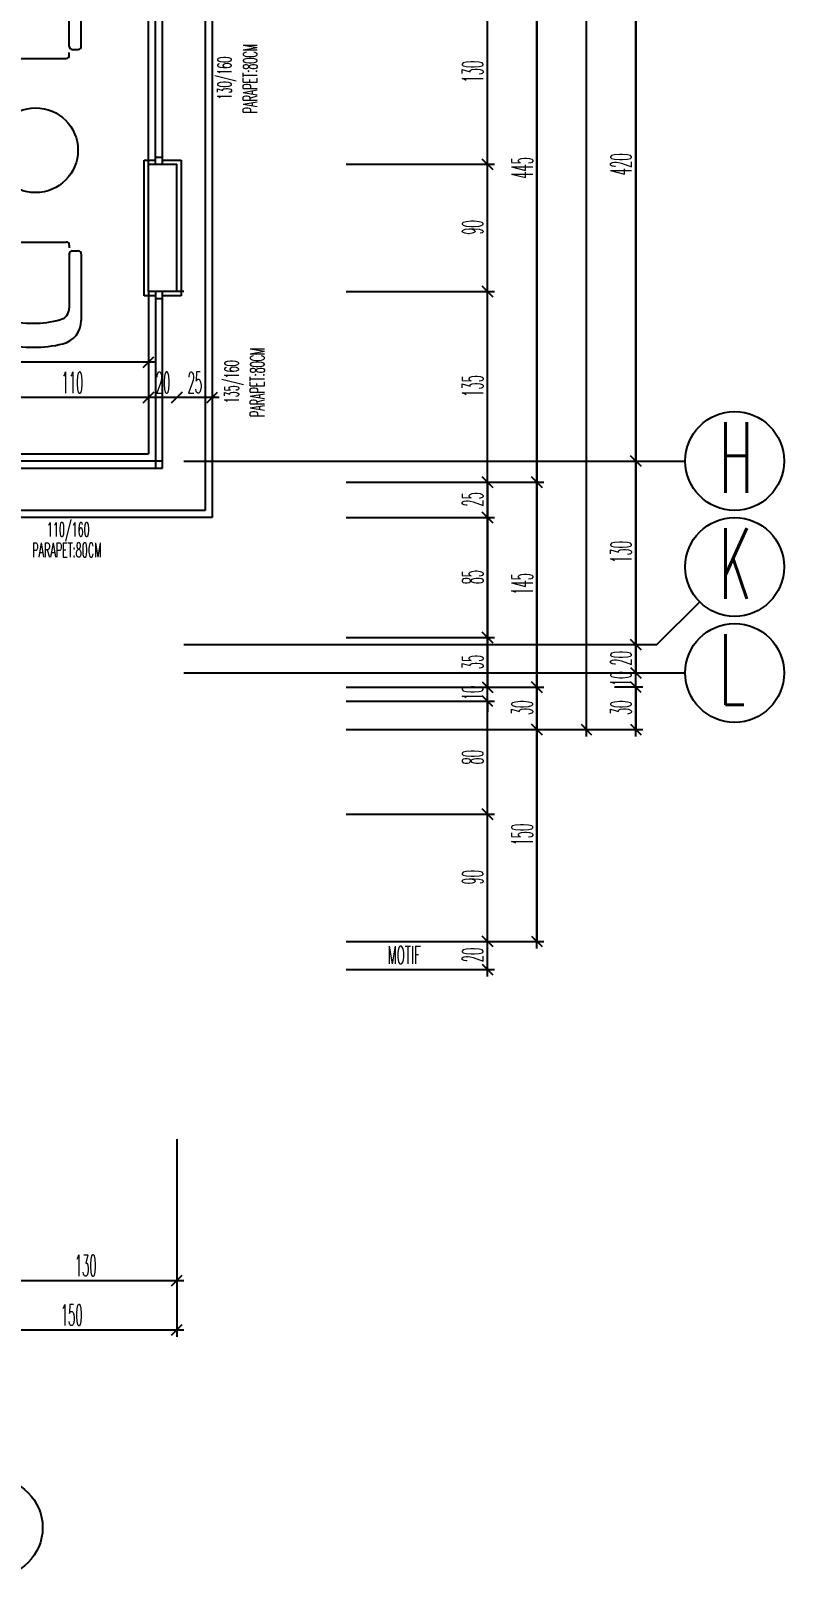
# Model space of a CAD drawing. Extents: x 78 to 306, y -397 to 18.
# Drawn here: x 276.6265 to 276.7331, y -396.8536 to -396.6347 of the extents above; entities that cross this region are included whole.
import ezdxf

# ---------------------------------------------------------------- set-up
doc = ezdxf.new("R2010")
doc.units = 0
doc.header["$LTSCALE"] = 0.5
doc.header["$MEASUREMENT"] = 0
doc.linetypes.add('DASHDOT2', pattern=[0.5, 0.25, -0.125, 0, -0.125])
doc.linetypes.add('DOT2', pattern=[0.125, 0, -0.125])
doc.layers.get('0').update_dxf_attribs({"linetype": 'CONTINUOUS'})
for name, color, linetype in [('AKS', 5, 'DASHDOT2'), ('DUVAR', 6, 'CONTINUOUS'), ('IZDUSUM', 2, 'DOT2'), ('KAPI', 1, 'CONTINUOUS'), ('KOLON', 4, 'CONTINUOUS'), ('OLCU', 31, 'CONTINUOUS'), ('SIVA', 7, 'CONTINUOUS'), ('TEFRIS', 11, 'CONTINUOUS')]:
    doc.layers.add(name, color=color, linetype=linetype)
doc.styles.add('ICMEKAN', font='romans.shx', dxfattribs={"width": 0.55, "height": 0.2})
doc.styles.add('OLCU', font='romans.shx', dxfattribs={"width": 0.6, "height": 0.125})
doc.styles.add('OLCUIC', font='ROMANS.SHX', dxfattribs={"width": 0.4, "height": 0.15})

msp = doc.modelspace()

# ---------------------------------------------------------------- linework, layer by layer
at = {"color": 0, "linetype": 'ByBlock'}
for p, q in [((276.690393941935, -396.6528098737721), (276.691893941935, -396.6543098737721)), ((276.691893941935, -396.6543098737721), (276.690393941935, -396.6528098737721)), ((276.690393941935, -396.6708098737721), (276.691893941935, -396.6723098737721)), ((276.691893941935, -396.6723098737721), (276.690393941935, -396.6708098737721)), ((276.642393941935, -396.6823098737721), (276.643893941935, -396.6808098737721)), ((276.642393941935, -396.6873098737721), (276.643893941935, -396.6858098737721)), ((276.643893941935, -396.6858098737721), (276.642393941935, -396.6873098737721)), ((276.646393941935, -396.6873098737721), (276.647893941935, -396.6858098737721)), ((276.647893941935, -396.6858098737721), (276.646393941935, -396.6873098737721)), ((276.651393941935, -396.6873098737721), (276.652893941935, -396.6858098737721)), ((276.7128939419353, -396.6963098737721), (276.7113939419353, -396.6948098737721)), ((276.7113939419353, -396.6948098737721), (276.7128939419353, -396.6963098737721)), ((276.691893941935, -396.6993098737721), (276.690393941935, -396.6978098737721)), ((276.690393941935, -396.6978098737721), (276.691893941935, -396.6993098737721)), ((276.6988939419354, -396.6993098737721), (276.6973939419353, -396.6978098737721)), ((276.6973939419353, -396.6978098737721), (276.6988939419354, -396.6993098737721)), ((276.691893941935, -396.7043098737721), (276.690393941935, -396.7028098737721)), ((276.690393941935, -396.7028098737721), (276.691893941935, -396.7043098737721)), ((276.691893941935, -396.7213098737721), (276.690393941935, -396.7198098737721)), ((276.690393941935, -396.7198098737721), (276.691893941935, -396.7213098737721)), ((276.7128939419353, -396.7223098737721), (276.7113939419353, -396.7208098737721)), ((276.7113939419353, -396.7208098737721), (276.7128939419353, -396.7223098737721)), ((276.7113939419353, -396.7248098737721), (276.7128939419353, -396.7263098737721)), ((276.7113939419353, -396.7248098737721), (276.7128939419353, -396.7263098737721)), ((276.690393941935, -396.7268098737721), (276.691893941935, -396.7283098737721)), ((276.6903939419346, -396.7268098737721), (276.6918939419346, -396.7283098737721)), ((276.6988939419354, -396.7283098737721), (276.6973939419353, -396.7268098737721)), ((276.6973939419353, -396.7268098737721), (276.6988939419354, -396.7283098737721)), ((276.7128939419353, -396.7283098737721), (276.7113939419353, -396.7268098737721)), ((276.7128939419353, -396.7283098737721), (276.7113939419353, -396.7268098737721)), ((276.6918939419346, -396.7303098737721), (276.6903939419346, -396.7288098737721)), ((276.6918939419346, -396.7303098737721), (276.6903939419346, -396.7288098737721)), ((276.6988939419354, -396.7343098737721), (276.6973939419353, -396.7328098737721)), ((276.6973939419353, -396.7328098737721), (276.6988939419354, -396.7343098737721)), ((276.7043939419346, -396.7328098737721), (276.7058939419346, -396.7343098737721)), ((276.7113939419353, -396.7328098737721), (276.7128939419353, -396.7343098737721)), ((276.6903939419346, -396.7448098737721), (276.6918939419346, -396.7463098737721)), ((276.6918939419346, -396.7463098737721), (276.6903939419346, -396.7448098737721)), ((276.6903939419346, -396.7628098737721), (276.6918939419346, -396.7643098737721)), ((276.6918939419346, -396.7643098737721), (276.6903939419346, -396.7628098737721)), ((276.6973939419353, -396.7628098737721), (276.6988939419354, -396.7643098737721)), ((276.6903939419346, -396.7668098737721), (276.6918939419346, -396.7683098737721)), ((276.6463939419353, -396.8123098737721), (276.6478939419353, -396.8108098737721)), ((276.6463939419345, -396.8193098737721), (276.6478939419346, -396.8178098737721))]:
    msp.add_line(p, q, dxfattribs=at)
at = {"layer": 'AKS'}
for p, q in [((276.4231439419353, -396.6955598737721), (276.7191439419346, -396.6955598737721)), ((276.7151439419353, -396.7215598737721), (276.721194194467, -396.7155096212404)), ((276.4231439419353, -396.7215598737721), (276.7151439419353, -396.7215598737721)), ((276.4231439419353, -396.7255598737721), (276.7191439419346, -396.7255598737721))]:
    msp.add_line(p, q, dxfattribs=at)
at = {"layer": 'DUVAR'}
for p, q in [((276.643143941936, -396.6715598737759), (276.6431439419353, -396.6535598737757)), ((276.6431439419364, -396.6535598737757), (276.6471439419364, -396.6535598737757)), ((276.647143941934, -396.6715598737759), (276.647143941934, -396.6535598737757)), ((276.6471439419358, -396.6715598737759), (276.6431439419364, -396.6715598737759))]:
    msp.add_line(p, q, dxfattribs=at)
at = {"layer": 'IZDUSUM', "ltscale": 0.6}
for p, q in [((276.651143941935, -396.6055598737721), (276.651143941935, -396.7025598737721)), ((276.651143941935, -396.7025598737721), (276.618143941935, -396.7025598737721))]:
    msp.add_line(p, q, dxfattribs=at)
at = {"layer": 'KAPI'}
for p, q in [((276.652143941935, -396.6045598737721), (276.652143941935, -396.7035598737721)), ((276.6431439419364, -396.6535598737757), (276.6431439419364, -396.627559873776)), ((276.6441439419364, -396.6535598737757), (276.6441439419364, -396.627559873776)), ((276.6451439419365, -396.6535598737757), (276.6451439419365, -396.627559873776)), ((276.6441439419364, -396.652559873776), (276.6451439419365, -396.652559873776)), ((276.6431439419364, -396.6715598737756), (276.6431439419367, -396.6945598737813)), ((276.6441439419365, -396.6715598737759), (276.6441439419365, -396.6965598737808)), ((276.6451439419366, -396.6965598737808), (276.6451439419366, -396.6715598737759)), ((276.6481439419364, -396.6715598737759), (276.6471439419363, -396.6715598737759)), ((276.6441439419365, -396.6725598737757), (276.6451439419366, -396.6725598737757)), ((276.6211439419361, -396.6945598737813), (276.6431439419367, -396.6945598737813)), ((276.6451439419366, -396.6955598737811), (276.6211439419364, -396.6955598737811)), ((276.6211439419364, -396.6965598737808), (276.6451439419366, -396.6965598737808)), ((276.652143941935, -396.7035598737721), (276.618143941935, -396.7035598737721))]:
    msp.add_line(p, q, dxfattribs=at)
at = {"layer": 'OLCU', "ltscale": 1.4}
for p, q in [((276.6911439419346, -396.7685598737864), (276.6911439419346, -396.4225598737721)), ((276.6981439419346, -396.7645598737721), (276.6981439419346, -396.4265598737721)), ((276.7051439419346, -396.7345598737721), (276.7051439419346, -396.4565598737721)), ((276.7051439419346, -396.7335598737721), (276.7051439419346, -396.4575598737721)), ((276.7121439419346, -396.7345598737721), (276.7121439419346, -396.4565598737721)), ((276.6981439419353, -396.6095598737721), (276.6981439419353, -396.6985598737721)), ((276.7121439419353, -396.6115598737721), (276.7121439419353, -396.6955598737721)), ((276.691143941935, -396.6535598737721), (276.691143941935, -396.6275598737721)), ((276.6711439419347, -396.6535598737721), (276.6921439419347, -396.6535598737721)), ((276.691143941935, -396.6715598737721), (276.691143941935, -396.6535598737721)), ((276.6711439419347, -396.6715598737721), (276.6921439419347, -396.6715598737721)), ((276.691143941935, -396.6985598737721), (276.691143941935, -396.6715598737721)), ((276.644143941935, -396.6815598737721), (276.513143941935, -396.6815598737721)), ((276.643143941935, -396.6815598737721), (276.514143941935, -396.6815598737721)), ((276.653143941935, -396.6865598737721), (276.511143941935, -396.6865598737721)), ((276.643143941935, -396.6865598737721), (276.621143941935, -396.6865598737721)), ((276.647143941935, -396.6865598737721), (276.643143941935, -396.6865598737721)), ((276.652143941935, -396.6865598737721), (276.647143941935, -396.6865598737721)), ((276.7121439419353, -396.6955598737721), (276.7121439419353, -396.7215598737721)), ((276.6711439419353, -396.6985598737721), (276.6991439419353, -396.6985598737721)), ((276.691143941935, -396.6985598737721), (276.691143941935, -396.7035598737721)), ((276.6981439419353, -396.6985598737721), (276.6981439419353, -396.7275598737721)), ((276.6711439419347, -396.7035598737721), (276.6921439419347, -396.7035598737721)), ((276.691143941935, -396.7035598737721), (276.691143941935, -396.7205598737721)), ((276.6711439419353, -396.7205598737721), (276.6921439419353, -396.7205598737721)), ((276.691143941935, -396.7205598737721), (276.691143941935, -396.7275598737721)), ((276.7121439419353, -396.7215598737721), (276.7121439419353, -396.7255598737721)), ((276.7121439419353, -396.7255598737721), (276.7121439419353, -396.7240598737721)), ((276.6911439419346, -396.7275598737721), (276.6911439419346, -396.7260598737721)), ((276.6711439419353, -396.7275598737721), (276.6991439419353, -396.7275598737721)), ((276.6981439419353, -396.7275598737721), (276.6981439419353, -396.7335598737721)), ((276.7131439419353, -396.7275598737721), (276.7091439419353, -396.7275598737721)), ((276.7121439419353, -396.7275598737721), (276.7121439419353, -396.7335598737721)), ((276.7121439419353, -396.7275598737721), (276.7121439419353, -396.7290598737721)), ((276.6711439419353, -396.7295598737721), (276.6921439419353, -396.7295598737721)), ((276.6911439419346, -396.7295598737721), (276.6911439419346, -396.7310598737721)), ((276.6911439419346, -396.7455598737721), (276.6911439419346, -396.7295598737721)), ((276.6711439419353, -396.7335598737721), (276.7131439419353, -396.7335598737721)), ((276.6981439419353, -396.7335598737721), (276.6981439419353, -396.7635598737721)), ((276.6711439419353, -396.7455598737721), (276.6921439419353, -396.7455598737721)), ((276.6911439419346, -396.7635598737721), (276.6911439419346, -396.7455598737721)), ((276.6711439419353, -396.7635598737721), (276.6991439419353, -396.7635598737721)), ((276.6911439419346, -396.7675598737721), (276.6911439419346, -396.7635598737721)), ((276.6711439419353, -396.7675598737721), (276.6921439419353, -396.7675598737721)), ((276.6471439419346, -396.7915598737721), (276.6471439419346, -396.8195598737721)), ((276.4231439419353, -396.8115598737721), (276.6481439419353, -396.8115598737721)), ((276.6211439419353, -396.8115598737721), (276.6471439419353, -396.8115598737721)), ((276.4231439419353, -396.8185598737721), (276.6481439419353, -396.8185598737721)), ((276.6171439419353, -396.8185598737721), (276.6471439419346, -396.8185598737721))]:
    msp.add_line(p, q, dxfattribs=at)
at = {"layer": 'SIVA', "ltscale": 1.4}
for p, q in [((276.642543941936, -396.6721598737759), (276.6425439419352, -396.6529598737757)), ((276.6425439419352, -396.6529598737757), (276.6441439419364, -396.6529598737757)), ((276.6451439419365, -396.6529598737757), (276.647743941934, -396.6529598737757)), ((276.647743941934, -396.6529598737757), (276.647743941934, -396.6721598737759)), ((276.6441439419365, -396.6721598737759), (276.642543941936, -396.6721598737759)), ((276.647743941934, -396.6721598737759), (276.6451439419366, -396.6721598737759))]:
    msp.add_line(p, q, dxfattribs=at)
at = {"layer": 'TEFRIS'}
for p, q in [((276.6336189419355, -396.6368791477195), (276.6336189419355, -396.6274548580267)), ((276.6319189419356, -396.6368791477195), (276.6319189419357, -396.6292615761457)), ((276.6323439419355, -396.6373041477195), (276.6331939419354, -396.6373041477196)), ((276.6221439419356, -396.6385598737724), (276.6314939419355, -396.6385598737724)), ((276.6319189419356, -396.6381348737722), (276.6319189419355, -396.6377291477194)), ((276.6221439419356, -396.6645598737718), (276.6314939419355, -396.6645598737718)), ((276.6319189419356, -396.664984873772), (276.6319189419355, -396.6653905998248)), ((276.6323439419355, -396.6658155998247), (276.6331939419354, -396.6658155998246)), ((276.6319189419356, -396.6662405998247), (276.6319189419357, -396.6738581713985)), ((276.6336189419355, -396.6662405998247), (276.6336189419355, -396.6756648895175)), ((276.6319189419357, -396.6738581713985), (276.6319189419356, -396.6739098737717))]:
    msp.add_line(p, q, dxfattribs=at)
for centre, radius in [((276.6271439419353, -396.6515598737721), 0.005999999999999943), ((276.7261439419353, -396.6955598737721), 0.006999999999999999), ((276.7261439419353, -396.7105598737721), 0.006999999999999999), ((276.7261439419353, -396.7255598737721), 0.006999999999999999), ((276.6211439419353, -396.8465598737721), 0.006999999999999999)]:
    msp.add_circle(centre, radius, dxfattribs=at)
for centre, radius, start, end in [((276.6323439419352, -396.6368791477192), 0.000425, 180, 270), ((276.6331939419353, -396.6368791477191), 0.000425, 270, 0), ((276.6314939419352, -396.6381348737721), 0.000425, 270, 0), ((276.6314939419352, -396.6649848737721), 0.000425, 0, 90), ((276.6323439419352, -396.666240599825), 0.000425, 90, 180), ((276.6331939419353, -396.6662405998251), 0.000425, 0, 90), ((276.6302189419354, -396.6739098737718), 0.0017, 285.3248730371241, 0), ((276.6268189419355, -396.6615027313898), 0.0145645708089645, 254.6751269622046, 285.3248730371241), ((276.6302189419353, -396.675664889518), 0.0034, 283.4998724313033, 0), ((276.6268189419355, -396.6615027313898), 0.0179645708089645, 256.500127568342, 283.4998724313033)]:
    msp.add_arc(centre, radius, start, end, dxfattribs=at)

# ---------------------------------------------------------------- texts
at = {"layer": 'KAPI', "linetype": 'Continuous', "style": 'ICMEKAN', "width": 0.5}
for s, p in [('PARAPET:80CM', (276.6585498550432, -396.6463293769743)), ('130/160', (276.65490833603, -396.6443945299116)), ('PARAPET:80CM', (276.6595498550432, -396.6893293769743)), ('135/160', (276.65590833603, -396.6873945299116))]:
    msp.add_text(s, height=0.002, rotation=90, dxfattribs=at).set_placement(p)
for s, p in [('110/160', (276.6287271076494, -396.7062442832668)), ('PARAPET:80CM', (276.6266619547122, -396.7091626048424))]:
    msp.add_text(s, height=0.002, dxfattribs=at).set_placement(p)
at = {"layer": 'KAPI', "style": 'OLCU', "width": 0.5}
msp.add_text('MOTIF', height=0.002499999999999999, dxfattribs=at).set_placement((276.6769858711413, -396.7667556148234))
at = {"layer": 'KOLON', "style": 'OLCU', "width": 0.5}
for s, p in [('H', (276.7240090692911, -396.7000754963981)), ('K', (276.7240090692911, -396.7150754963982)), ('L', (276.7240090692911, -396.7300754963982))]:
    msp.add_text(s, height=0.01, dxfattribs=at).set_placement(p)
at = {"layer": 'OLCU', "style": 'OLCUIC', "width": 0.4}
for s, p in [('130', (276.690543941935, -396.6419884452006)), ('445', (276.6975439419354, -396.6556027309149)), ('420', (276.7115439419353, -396.655102730915)), ('90', (276.690543941935, -396.6635313023435)), ('135', (276.690543941935, -396.6864884452007)), ('25', (276.690543941935, -396.7020313023435)), ('130', (276.7115439419353, -396.7099884452007)), ('85', (276.690543941935, -396.7130313023435)), ('145', (276.6975439419354, -396.7144884452006)), ('20', (276.7115439419353, -396.7245313023435)), ('35', (276.690543941935, -396.7250313023435)), ('10', (276.7115439419353, -396.7274170166292)), ('10', (276.6905439419346, -396.7294170166292)), ('30', (276.6975439419354, -396.7315313023435)), ('30', (276.7115439419353, -396.7315313023435)), ('80', (276.6905439419346, -396.7385313023435)), ('150', (276.6975439419354, -396.7499884452006)), ('90', (276.6905439419346, -396.7555313023435)), ('20', (276.6905439419346, -396.7665313023435))]:
    msp.add_text(s, height=0.003, rotation=90, dxfattribs=at).set_placement(p)
for s, p in [('110', (276.6308296562207, -396.6859598737721)), ('20', (276.6441725133636, -396.6859598737721)), ('25', (276.6486725133636, -396.6859598737721)), ('130', (276.6327153705067, -396.8109598737721)), ('150', (276.6307153705064, -396.8179598737721))]:
    msp.add_text(s, height=0.003, dxfattribs=at).set_placement(p)

doc.saveas('drawing.dxf')
